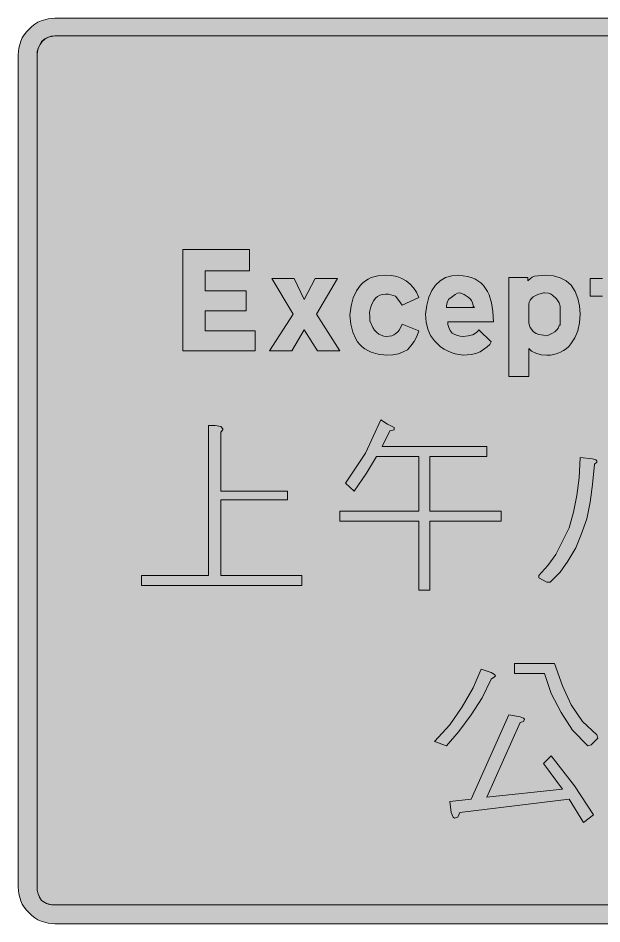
# Model space of a CAD drawing. Header units: metres. Extents: x 16 to 553, y 15 to 259.
# Drawn here: x 15.8 to 173.1, y 14.9 to 259.1 of the extents above; entities that cross this region are included whole.
import ezdxf

# ---------------------------------------------------------------- set-up
doc = ezdxf.new("R2010")
doc.units = ezdxf.units.M
doc.layers.add('FILL_BLACK_000000', color=7, linetype='Continuous', true_color=0x000000)
doc.layers.add('FILL_PINK_E1E1E1', color=7, linetype='Continuous', true_color=0xe1e1e1)

msp = doc.modelspace()

# ---------------------------------------------------------------- hatches: boundary and pattern name
at = {"layer": 'FILL_BLACK_000000', "true_color": 0x000000}
h = msp.add_hatch(color=7, dxfattribs=at)
h.dxf.hatch_style = 1
h.paths.add_polyline_path([(546.71, 258.43), (548.42, 257.49), (550.05, 256.14), (550.78, 255.43), (551.4, 254.64), (551.92, 253.8), (552.34, 252.91), (552.88, 251.08), (553.05, 249.24), (553.05, 24.84), (552.99, 23.84), (552.83, 22.88), (552.23, 21.05), (551.28, 19.4), (550.05, 17.94), (548.59, 16.71), (546.94, 15.76), (545.11, 15.16), (544.15, 15), (543.15, 14.94), (25.65, 14.94), (23.81, 15.11), (21.98, 15.65), (21.09, 16.07), (20.25, 16.59), (19.46, 17.21), (18.75, 17.94), (18.02, 18.65), (17.4, 19.44), (16.88, 20.28), (16.46, 21.16), (15.92, 23), (15.75, 24.84), (15.75, 249.24), (15.92, 251.08), (16.46, 252.91), (16.88, 253.8), (17.4, 254.64), (18.02, 255.43), (18.75, 256.14), (19.46, 256.87), (20.25, 257.49), (21.09, 258.01), (21.98, 258.43), (23.81, 258.97), (25.65, 259.14), (543.15, 259.14), (544.95, 258.97), (546.71, 258.43)])
h.paths.add_polyline_path([(24.67, 254.23), (23.76, 253.92), (22.94, 253.44), (22.24, 252.8), (21.66, 252.04), (21.22, 251.18), (20.95, 250.23), (20.85, 249.24), (20.85, 24.84), (20.91, 23.94), (21.11, 23.04), (21.48, 22.14), (22.05, 21.24), (22.95, 20.67), (23.85, 20.3), (24.75, 20.1), (25.65, 20.04), (543.15, 20.04), (544.13, 20.14), (545.04, 20.41), (545.86, 20.85), (546.56, 21.43), (547.14, 22.13), (547.58, 22.95), (547.85, 23.86), (547.95, 24.84), (547.95, 249.24), (547.89, 250.18), (547.69, 251.15), (547.32, 252.07), (546.75, 252.84), (545.85, 253.45), (544.95, 253.93), (544.05, 254.23), (543.15, 254.34), (25.65, 254.34), (24.67, 254.23)], flags=16)
h = msp.add_hatch(color=7, dxfattribs=at)
h.dxf.hatch_style = 1
h.paths.add_polyline_path([(60.15, 196.74), (78.15, 196.74), (78.15, 191.04), (66.15, 191.04), (66.15, 185.64), (77.25, 185.64), (77.25, 180.24), (66.15, 180.24), (66.15, 174.84), (79.65, 174.84), (79.65, 169.44), (60.15, 169.44), (60.15, 196.74)])
h = msp.add_hatch(color=7, dxfattribs=at)
h.dxf.hatch_style = 1
h.paths.add_polyline_path([(178.51, 174.61), (178.95, 173.94), (179.62, 173.5), (180.45, 173.34), (181.65, 173.34), (183.45, 173.64), (184.35, 169.44), (183.33, 168.87), (182.06, 168.5), (180.51, 168.3), (178.65, 168.24), (177.41, 168.3), (176.36, 168.5), (175.49, 168.87), (174.75, 169.44), (174.14, 170.18), (173.66, 171.05), (173.36, 172.1), (173.25, 173.34), (173.25, 184.14), (169.95, 184.14), (169.95, 188.94), (173.25, 188.94), (173.25, 195.24), (178.35, 196.74), (178.35, 188.94), (183.45, 188.94), (183.45, 184.14), (178.35, 184.14), (178.35, 175.44), (178.51, 174.61)])
h = msp.add_hatch(color=7, dxfattribs=at)
h.dxf.hatch_style = 1
h.paths.add_polyline_path([(89.55, 169.44), (83.55, 169.44), (89.85, 179.34), (84.15, 188.94), (90.15, 188.94), (92.85, 183.24), (95.85, 188.94), (101.85, 188.94), (96.15, 179.34), (102.45, 169.44), (96.45, 169.44), (92.85, 175.14), (89.55, 169.44)])
h = msp.add_hatch(color=7, dxfattribs=at)
h.dxf.hatch_style = 1
h.paths.add_polyline_path([(105.5, 181.57), (106.1, 183.76), (106.95, 185.62), (108.04, 187.14), (108.67, 187.77), (109.37, 188.32), (110.12, 188.79), (110.93, 189.17), (112.73, 189.67), (114.75, 189.84), (116.37, 189.74), (117.84, 189.45), (119.18, 188.97), (120.37, 188.3), (121.43, 187.45), (122.34, 186.42), (123.12, 185.22), (123.75, 183.84), (119.25, 181.74), (118.35, 183.05), (117.45, 184.14), (116.21, 184.55), (115.55, 184.69), (114.75, 184.74), (113.99, 184.67), (113.29, 184.46), (112.66, 184.11), (112.09, 183.61), (111.59, 182.98), (111.16, 182.21), (110.82, 181.29), (110.55, 180.24), (110.44, 179.75), (110.42, 179.44), (110.55, 179.04), (110.55, 177.84), (110.55, 177.54), (111.34, 175.74), (111.82, 175.02), (112.35, 174.43), (112.94, 173.96), (113.59, 173.62), (114.29, 173.41), (115.05, 173.34), (115.8, 173.38), (116.47, 173.52), (117.06, 173.75), (117.6, 174.09), (118.08, 174.54), (118.51, 175.11), (119.25, 176.64), (123.75, 174.84), (123.2, 173.33), (122.47, 171.95), (121.64, 170.75), (120.75, 169.74), (119.56, 169.13), (118.24, 168.65), (116.74, 168.35), (115.05, 168.24), (112.83, 168.51), (110.89, 169.08), (110.02, 169.49), (109.23, 169.97), (108.5, 170.53), (107.85, 171.16), (107.27, 171.88), (106.75, 172.67), (105.94, 174.48), (105.4, 176.61), (105.15, 179.04), (105.5, 181.57)])
h = msp.add_hatch(color=7, dxfattribs=at)
h.dxf.hatch_style = 1
h.paths.add_polyline_path([(131.81, 175.74), (132.18, 174.96), (132.75, 174.24), (133.43, 173.85), (134.14, 173.56), (134.9, 173.4), (135.75, 173.34), (137.08, 173.45), (138.3, 173.79), (139.29, 174.35), (139.67, 174.72), (139.95, 175.14), (143.25, 171.84), (142.87, 171.16), (142.2, 170.49), (140.25, 169.14), (139.08, 168.75), (137.89, 168.46), (135.75, 168.24), (133.56, 168.64), (132.52, 168.97), (131.51, 169.4), (130.55, 169.93), (129.63, 170.56), (128.77, 171.3), (127.95, 172.14), (126.94, 173.6), (126.19, 175.29), (125.71, 177.2), (125.55, 179.34), (125.89, 181.77), (126.45, 183.89), (127.24, 185.69), (128.25, 187.18), (129.49, 188.34), (130.95, 189.17), (132.64, 189.67), (134.55, 189.84), (136.86, 189.49), (137.88, 189.2), (138.82, 188.83), (139.68, 188.35), (140.46, 187.77), (141.15, 187.07), (141.75, 186.24), (142.27, 185.41), (142.71, 184.5), (143.36, 182.41), (143.73, 180), (143.85, 177.24), (131.55, 177.24), (131.61, 176.52), (131.81, 175.74)])
h.paths.add_polyline_path([(138.45, 181.44), (138.45, 181.74), (138.27, 182.39), (137.97, 182.97), (137.57, 183.5), (137.1, 183.95), (136, 184.65), (134.85, 185.04), (134.18, 184.94), (133.54, 184.66), (132.45, 183.84), (131.88, 183.34), (131.51, 182.75), (131.31, 182.11), (131.25, 181.44), (131.25, 181.14), (138.75, 181.14), (138.45, 181.44)], flags=16)
h = msp.add_hatch(color=7, dxfattribs=at)
h.dxf.hatch_style = 1
h.paths.add_polyline_path([(166.6, 174.82), (165.83, 172.93), (164.77, 171.31), (164.15, 170.62), (163.47, 170.01), (162.73, 169.49), (161.93, 169.05), (161.09, 168.7), (160.19, 168.45), (159.24, 168.29), (158.25, 168.24), (156.7, 168.39), (155.29, 168.8), (154.16, 169.38), (153.45, 170.04), (153.45, 162.54), (148.05, 162.54), (148.05, 189.24), (153.15, 189.24), (153.15, 188.34), (153.82, 188.94), (154.33, 189.27), (154.95, 189.54), (157.95, 189.84), (160.04, 189.67), (161.85, 189.16), (163.43, 188.32), (164.85, 187.14), (165.86, 185.46), (166.61, 183.58), (167.09, 181.53), (167.25, 179.34), (167.08, 176.97), (166.6, 174.82)])
h.paths.add_polyline_path([(158.44, 173.6), (159.08, 173.85), (159.75, 174.24), (160.41, 174.57), (160.99, 175.06), (161.4, 175.67), (161.55, 176.34), (161.85, 176.34), (161.85, 176.94), (161.85, 177.24), (161.85, 181.44), (161.55, 182.34), (161.27, 182.96), (160.87, 183.5), (159.75, 184.44), (159.25, 184.79), (158.7, 184.96), (157.65, 185.04), (157.35, 185.04), (155.85, 184.66), (154.61, 183.99), (154.13, 183.57), (153.76, 183.1), (153.53, 182.59), (153.45, 182.04), (153.45, 176.94), (153.75, 175.74), (154.65, 174.54), (155.37, 174.15), (156.11, 173.86), (157.35, 173.64), (157.85, 173.52), (158.44, 173.6)], flags=16)
h = msp.add_hatch(color=7, dxfattribs=at)
h.dxf.hatch_style = 1
h.paths.add_polyline_path([(88.35, 129.24), (70.35, 129.24), (70.35, 108.84), (92.25, 108.84), (92.25, 106.14), (49.05, 106.14), (49.05, 108.84), (67.05, 108.84), (67.05, 149.34), (68.85, 149.34), (70.35, 149.04), (70.95, 148.44), (70.95, 148.14), (70.35, 147.54), (70.35, 131.64), (88.35, 131.64), (88.35, 129.24)])
h = msp.add_hatch(color=7, dxfattribs=at)
h.dxf.hatch_style = 1
h.paths.add_polyline_path([(102.45, 123.54), (102.45, 126.24), (123.75, 126.24), (123.75, 140.94), (112.35, 140.94), (109.65, 136.44), (106.35, 131.64), (103.95, 133.74), (109.35, 141.84), (113.55, 150.84), (115.35, 149.64), (116.55, 149.04), (117.15, 148.74), (117.15, 148.14), (115.95, 147.84), (113.85, 143.64), (142.05, 143.64), (142.05, 140.94), (126.75, 140.94), (126.75, 126.24), (145.95, 126.24), (145.95, 123.54), (126.75, 123.54), (126.75, 104.94), (123.75, 104.94), (123.75, 123.54), (102.45, 123.54)])
h = msp.add_hatch(color=7, dxfattribs=at)
h.dxf.hatch_style = 1
h.paths.add_polyline_path([(161.85, 109.74), (159.15, 107.04), (158.25, 107.04), (156.15, 108.24), (156.15, 108.84), (158.55, 111.54), (160.65, 114.54), (162.45, 118.14), (164.25, 121.74), (165.45, 125.94), (166.35, 130.44), (166.95, 135.24), (167.25, 140.64), (170.55, 140.34), (171.45, 140.04), (171.75, 139.74), (171.75, 139.44), (171.15, 138.84), (170.55, 133.44), (169.95, 128.64), (169.05, 124.14), (167.55, 119.94), (166.05, 116.34), (163.95, 112.74), (161.85, 109.74)])
h = msp.add_hatch(color=7, dxfattribs=at)
h.dxf.hatch_style = 1
h.paths.add_polyline_path([(134.55, 66.84), (131.25, 62.94), (127.95, 64.14), (132.15, 68.64), (135.45, 73.44), (138.45, 78.54), (140.55, 83.64), (143.25, 82.74), (144.15, 82.14), (144.45, 81.84), (144.15, 81.54), (143.25, 80.94), (140.85, 75.84), (137.85, 71.34), (134.55, 66.84)])
h = msp.add_hatch(color=7, dxfattribs=at)
h.dxf.hatch_style = 1
h.paths.add_polyline_path([(171.75, 65.94), (172.05, 65.04), (171.45, 64.44), (170.25, 63.24), (169.35, 62.94), (165.15, 67.14), (162.15, 71.94), (159.45, 77.04), (157.65, 82.44), (149.55, 82.44), (149.55, 85.14), (160.35, 85.14), (162.45, 79.14), (164.85, 74.04), (167.85, 69.54), (171.75, 65.94)])
h = msp.add_hatch(color=7, dxfattribs=at)
h.dxf.hatch_style = 1
h.paths.add_polyline_path([(168.15, 42.24), (164.25, 48.54), (134.85, 44.94), (134.25, 43.74), (133.35, 43.44), (133.05, 43.74), (132.45, 44.94), (132.15, 47.94), (137.85, 48.54), (148.05, 71.34), (151.05, 70.74), (151.95, 70.44), (152.25, 70.14), (151.95, 69.54), (151.05, 69.24), (142.05, 49.14), (162.45, 51.24), (157.35, 58.14), (159.45, 60.24), (165.75, 52.14), (170.85, 44.34), (168.15, 42.24)])
at = {"layer": 'FILL_PINK_E1E1E1', "true_color": 0xe1e1e1}
h = msp.add_hatch(color=7, dxfattribs=at)
h.dxf.hatch_style = 1
h.paths.add_polyline_path([(543.15, 254.34), (544.95, 254.04), (545.85, 253.55), (546.75, 252.84), (547.65, 251.04), (547.91, 250.14), (547.95, 249.24), (547.95, 24.84), (547.91, 23.94), (547.65, 23.04), (546.75, 21.24), (545.85, 20.68), (545.4, 20.44), (544.95, 20.34), (544.05, 20.08), (543.15, 20.04), (25.65, 20.04), (24.75, 20.08), (23.85, 20.34), (23.4, 20.44), (22.95, 20.68), (22.05, 21.24), (21.15, 23.04), (20.89, 23.94), (20.85, 24.84), (20.85, 249.24), (20.89, 250.14), (21.15, 251.04), (22.05, 252.84), (22.95, 253.55), (23.85, 254.04), (25.65, 254.34), (543.15, 254.34)])

# ---------------------------------------------------------------- linework, layer by layer
at = {"layer": 'FILL_BLACK_000000', "lineweight": 0, "true_color": 0x000000}
for points in [[(543.15, 14.94), (25.65, 14.94), (23.81, 15.11), (21.98, 15.65), (21.09, 16.07), (20.25, 16.59), (19.46, 17.21), (18.75, 17.94), (18.02, 18.65), (17.4, 19.44), (16.88, 20.28), (16.46, 21.16), (15.92, 23), (15.75, 24.84), (15.75, 249.24), (15.92, 251.08), (16.46, 252.91), (16.88, 253.8), (17.4, 254.64), (18.02, 255.43), (18.75, 256.14), (19.46, 256.87), (20.25, 257.49), (21.09, 258.01), (21.98, 258.43), (23.81, 258.97), (25.65, 259.14), (543.15, 259.14)], [(543.15, 254.34), (25.65, 254.34), (24.67, 254.23), (23.76, 253.92), (22.94, 253.44), (22.24, 252.8), (21.66, 252.04), (21.22, 251.18), (20.95, 250.23), (20.85, 249.24), (20.85, 24.84), (20.91, 23.94), (21.11, 23.04), (21.48, 22.14), (22.05, 21.24), (22.95, 20.67), (23.85, 20.3), (24.75, 20.1), (25.65, 20.04), (543.15, 20.04)], [(173.25, 184.14), (169.95, 184.14), (169.95, 188.94), (173.25, 188.94)]]:
    msp.add_lwpolyline(points, dxfattribs=at)
for points in [[(60.15, 196.74), (78.15, 196.74), (78.15, 191.04), (66.15, 191.04), (66.15, 185.64), (77.25, 185.64), (77.25, 180.24), (66.15, 180.24), (66.15, 174.84), (79.65, 174.84), (79.65, 169.44), (60.15, 169.44)], [(89.55, 169.44), (83.55, 169.44), (89.85, 179.34), (84.15, 188.94), (90.15, 188.94), (92.85, 183.24), (95.85, 188.94), (101.85, 188.94), (96.15, 179.34), (102.45, 169.44), (96.45, 169.44), (92.85, 175.14)], [(105.5, 181.57), (106.1, 183.76), (106.95, 185.62), (108.04, 187.14), (108.67, 187.77), (109.37, 188.32), (110.12, 188.79), (110.93, 189.17), (112.73, 189.67), (114.75, 189.84), (116.37, 189.74), (117.84, 189.45), (119.18, 188.97), (120.37, 188.3), (121.43, 187.45), (122.34, 186.42), (123.12, 185.22), (123.75, 183.84), (119.25, 181.74), (118.35, 183.05), (117.45, 184.14), (116.21, 184.55), (115.55, 184.69), (114.75, 184.74), (113.99, 184.67), (113.29, 184.46), (112.66, 184.11), (112.09, 183.61), (111.59, 182.98), (111.16, 182.21), (110.82, 181.29), (110.55, 180.24), (110.44, 179.75), (110.42, 179.44), (110.55, 179.04), (110.55, 177.84), (110.55, 177.54), (111.34, 175.74), (111.82, 175.02), (112.35, 174.43), (112.94, 173.96), (113.59, 173.62), (114.29, 173.41), (115.05, 173.34), (115.8, 173.38), (116.47, 173.52), (117.06, 173.75), (117.6, 174.09), (118.08, 174.54), (118.51, 175.11), (119.25, 176.64), (123.75, 174.84), (123.2, 173.33), (122.47, 171.95), (121.64, 170.75), (120.75, 169.74), (119.56, 169.13), (118.24, 168.65), (116.74, 168.35), (115.05, 168.24), (112.83, 168.51), (110.89, 169.08), (110.02, 169.49), (109.23, 169.97), (108.5, 170.53), (107.85, 171.16), (107.27, 171.88), (106.75, 172.67), (105.94, 174.48), (105.4, 176.61), (105.15, 179.04)], [(131.81, 175.74), (132.18, 174.96), (132.75, 174.24), (133.43, 173.85), (134.14, 173.56), (134.9, 173.4), (135.75, 173.34), (137.08, 173.45), (138.3, 173.79), (139.29, 174.35), (139.67, 174.72), (139.95, 175.14), (143.25, 171.84), (142.87, 171.16), (142.2, 170.49), (140.25, 169.14), (139.08, 168.75), (137.89, 168.46), (135.75, 168.24), (133.56, 168.64), (132.52, 168.97), (131.51, 169.4), (130.55, 169.93), (129.63, 170.56), (128.77, 171.3), (127.95, 172.14), (126.94, 173.6), (126.19, 175.29), (125.71, 177.2), (125.55, 179.34), (125.89, 181.77), (126.45, 183.89), (127.24, 185.69), (128.25, 187.18), (129.49, 188.34), (130.95, 189.17), (132.64, 189.67), (134.55, 189.84), (136.86, 189.49), (137.88, 189.2), (138.82, 188.83), (139.68, 188.35), (140.46, 187.77), (141.15, 187.07), (141.75, 186.24), (142.27, 185.41), (142.71, 184.5), (143.36, 182.41), (143.73, 180), (143.85, 177.24), (131.55, 177.24), (131.61, 176.52)], [(166.6, 174.82), (165.83, 172.93), (164.77, 171.31), (164.15, 170.62), (163.47, 170.01), (162.73, 169.49), (161.93, 169.05), (161.09, 168.7), (160.19, 168.45), (159.24, 168.29), (158.25, 168.24), (156.7, 168.39), (155.29, 168.8), (154.16, 169.38), (153.45, 170.04), (153.45, 162.54), (148.05, 162.54), (148.05, 189.24), (153.15, 189.24), (153.15, 188.34), (153.82, 188.94), (154.33, 189.27), (154.95, 189.54), (157.95, 189.84), (160.04, 189.67), (161.85, 189.16), (163.43, 188.32), (164.85, 187.14), (165.86, 185.46), (166.61, 183.58), (167.09, 181.53), (167.25, 179.34), (167.08, 176.97)], [(138.45, 181.44), (138.45, 181.74), (138.27, 182.39), (137.97, 182.97), (137.57, 183.5), (137.1, 183.95), (136, 184.65), (134.85, 185.04), (134.18, 184.94), (133.54, 184.66), (132.45, 183.84), (131.88, 183.34), (131.51, 182.75), (131.31, 182.11), (131.25, 181.44), (131.25, 181.14), (138.75, 181.14)], [(158.44, 173.6), (159.08, 173.85), (159.75, 174.24), (160.41, 174.57), (160.99, 175.06), (161.4, 175.67), (161.55, 176.34), (161.85, 176.34), (161.85, 176.94), (161.85, 177.24), (161.85, 181.44), (161.55, 182.34), (161.27, 182.96), (160.87, 183.5), (159.75, 184.44), (159.25, 184.79), (158.7, 184.96), (157.65, 185.04), (157.35, 185.04), (155.85, 184.66), (154.61, 183.99), (154.13, 183.57), (153.76, 183.1), (153.53, 182.59), (153.45, 182.04), (153.45, 176.94), (153.75, 175.74), (154.65, 174.54), (155.37, 174.15), (156.11, 173.86), (157.35, 173.64), (157.85, 173.52)], [(88.35, 129.24), (70.35, 129.24), (70.35, 108.84), (92.25, 108.84), (92.25, 106.14), (49.05, 106.14), (49.05, 108.84), (67.05, 108.84), (67.05, 149.34), (68.85, 149.34), (70.35, 149.04), (70.95, 148.44), (70.95, 148.14), (70.35, 147.54), (70.35, 131.64), (88.35, 131.64)], [(102.45, 123.54), (102.45, 126.24), (123.75, 126.24), (123.75, 140.94), (112.35, 140.94), (109.65, 136.44), (106.35, 131.64), (103.95, 133.74), (109.35, 141.84), (113.55, 150.84), (115.35, 149.64), (116.55, 149.04), (117.15, 148.74), (117.15, 148.14), (115.95, 147.84), (113.85, 143.64), (142.05, 143.64), (142.05, 140.94), (126.75, 140.94), (126.75, 126.24), (145.95, 126.24), (145.95, 123.54), (126.75, 123.54), (126.75, 104.94), (123.75, 104.94), (123.75, 123.54)], [(161.85, 109.74), (159.15, 107.04), (158.25, 107.04), (156.15, 108.24), (156.15, 108.84), (158.55, 111.54), (160.65, 114.54), (162.45, 118.14), (164.25, 121.74), (165.45, 125.94), (166.35, 130.44), (166.95, 135.24), (167.25, 140.64), (170.55, 140.34), (171.45, 140.04), (171.75, 139.74), (171.75, 139.44), (171.15, 138.84), (170.55, 133.44), (169.95, 128.64), (169.05, 124.14), (167.55, 119.94), (166.05, 116.34), (163.95, 112.74)], [(134.55, 66.84), (131.25, 62.94), (127.95, 64.14), (132.15, 68.64), (135.45, 73.44), (138.45, 78.54), (140.55, 83.64), (143.25, 82.74), (144.15, 82.14), (144.45, 81.84), (144.15, 81.54), (143.25, 80.94), (140.85, 75.84), (137.85, 71.34)], [(171.75, 65.94), (172.05, 65.04), (171.45, 64.44), (170.25, 63.24), (169.35, 62.94), (165.15, 67.14), (162.15, 71.94), (159.45, 77.04), (157.65, 82.44), (149.55, 82.44), (149.55, 85.14), (160.35, 85.14), (162.45, 79.14), (164.85, 74.04), (167.85, 69.54)], [(168.15, 42.24), (164.25, 48.54), (134.85, 44.94), (134.25, 43.74), (133.35, 43.44), (133.05, 43.74), (132.45, 44.94), (132.15, 47.94), (137.85, 48.54), (148.05, 71.34), (151.05, 70.74), (151.95, 70.44), (152.25, 70.14), (151.95, 69.54), (151.05, 69.24), (142.05, 49.14), (162.45, 51.24), (157.35, 58.14), (159.45, 60.24), (165.75, 52.14), (170.85, 44.34)]]:
    msp.add_lwpolyline(points, close=True, dxfattribs=at)
at = {"layer": 'FILL_PINK_E1E1E1', "lineweight": 0, "true_color": 0xe1e1e1}
msp.add_lwpolyline([(543.15, 20.04), (25.65, 20.04), (24.75, 20.08), (23.85, 20.34), (23.4, 20.44), (22.95, 20.68), (22.05, 21.24), (21.15, 23.04), (20.89, 23.94), (20.85, 24.84), (20.85, 249.24), (20.89, 250.14), (21.15, 251.04), (22.05, 252.84), (22.95, 253.55), (23.85, 254.04), (25.65, 254.34), (543.15, 254.34)], dxfattribs=at)

doc.saveas('drawing.dxf')
